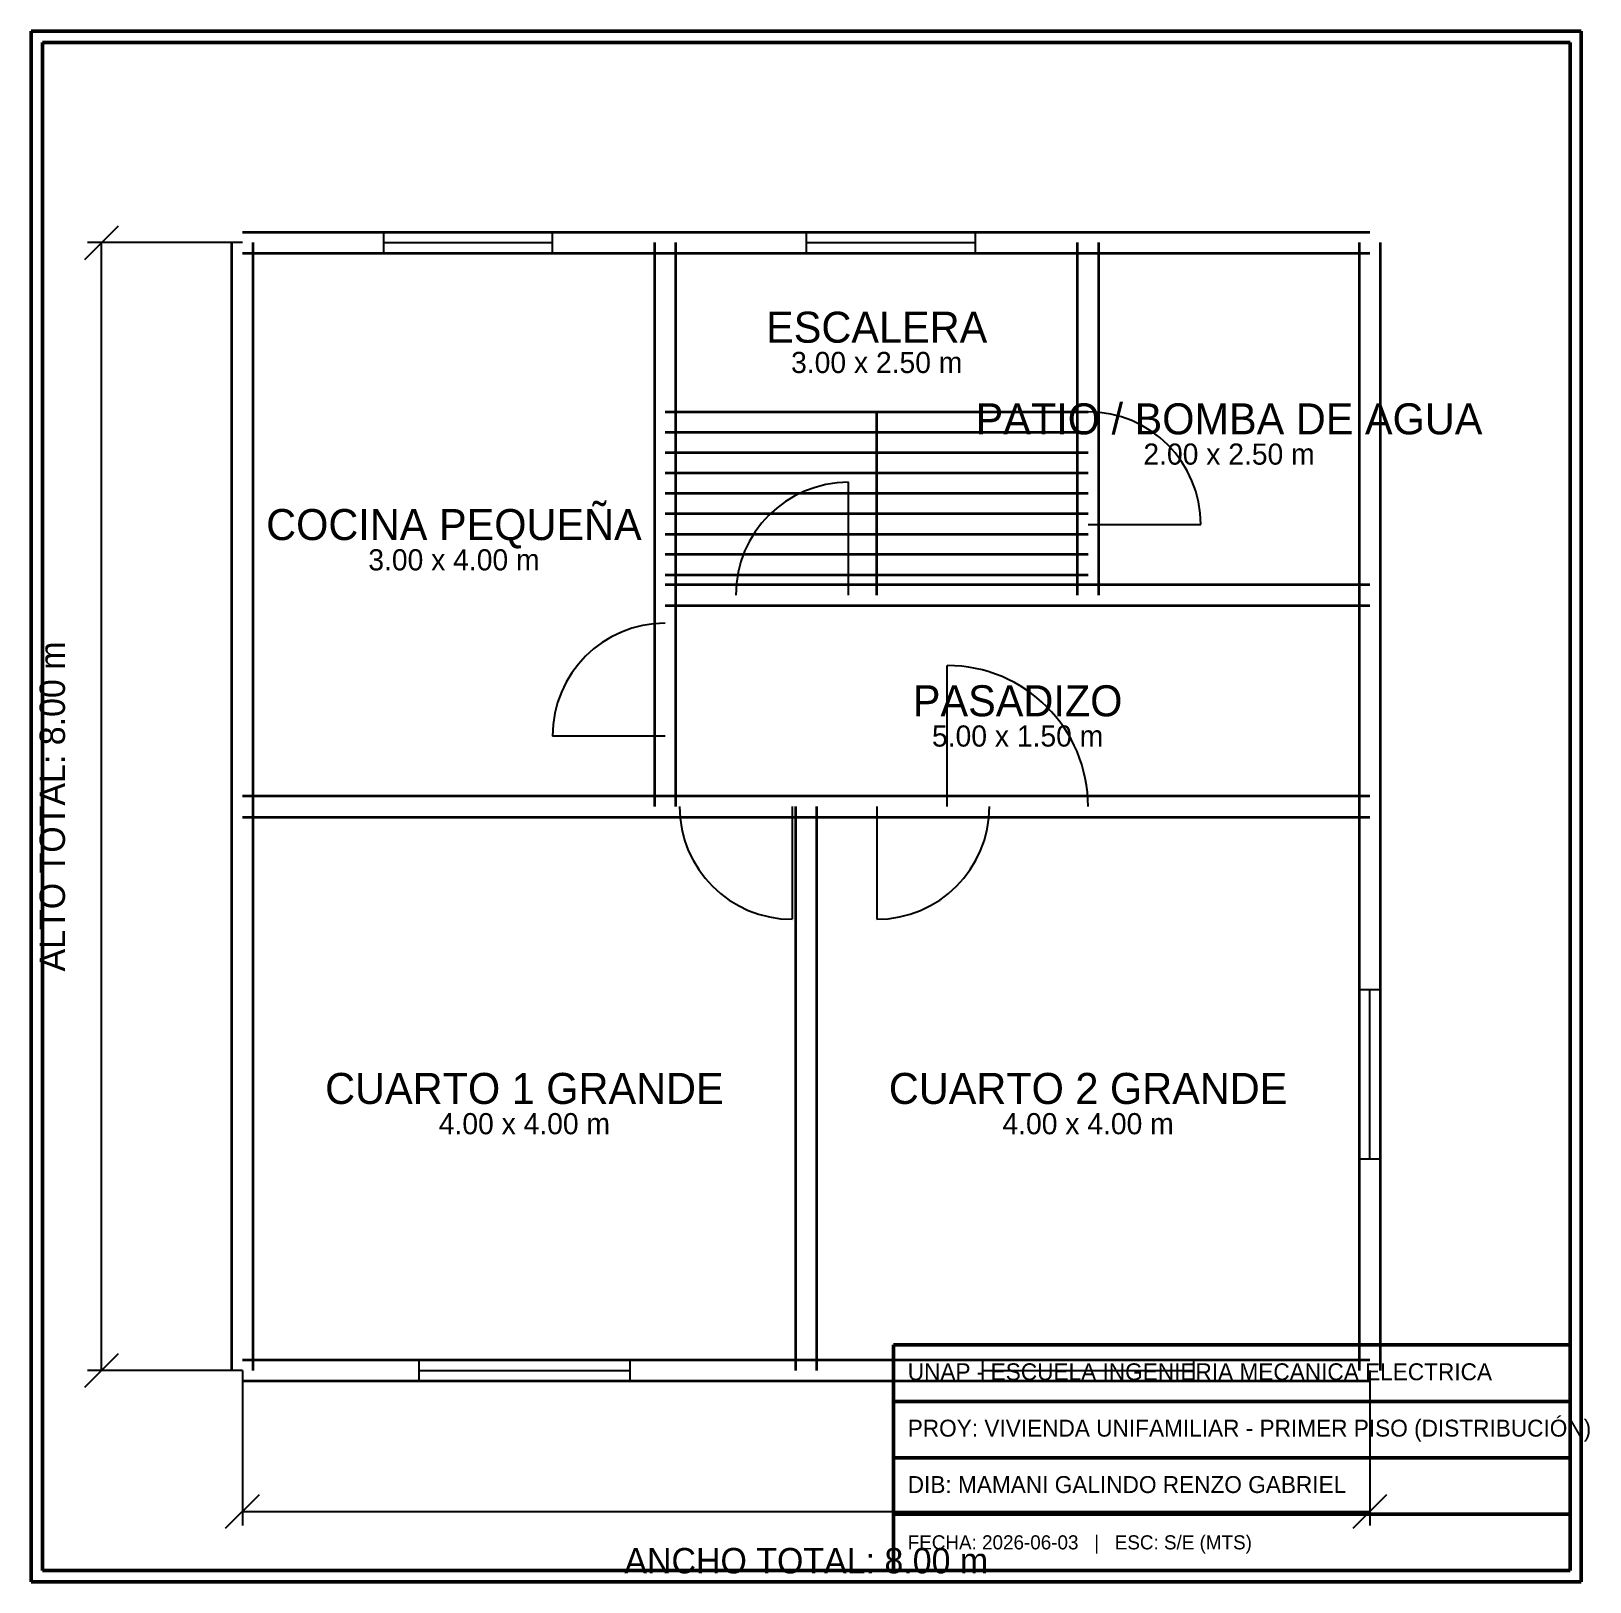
# Model space of a CAD drawing. Header units: metres. Extents: x -1.5 to 9.6, y -1.5 to 9.5.
import ezdxf
from ezdxf.enums import TextEntityAlignment as Align

# ---------------------------------------------------------------- set-up
doc = ezdxf.new("R2010")
doc.units = ezdxf.units.M
for name, color, linetype in [('COTAS', 8, 'Continuous'), ('PUERTAS', 1, 'Continuous'), ('TEXTOS', 2, 'Continuous'), ('VENTANAS', 4, 'Continuous')]:
    doc.layers.add(name, color=color, linetype=linetype)
doc.layers.add('MARCO', color=7, linetype='Continuous', lineweight=50)
doc.layers.add('MUROS', color=7, linetype='Continuous', lineweight=35)

msp = doc.modelspace()

# ---------------------------------------------------------------- linework, layer by layer
at = {"layer": 'COTAS'}
for p, q in [((-1.12, 7.88), (-0.88, 8.12)), ((0, 8), (-1.1, 8)), ((-1, 0), (-1, 8)), ((-1.12, -0.12), (-0.88, 0.12)), ((0, 0), (-1.1, 0)), ((0, 0), (0, -1.1)), ((8, 0), (8, -1.1)), ((-0.12, -1.12), (0.12, -0.88)), ((7.88, -1.12), (8.12, -0.88)), ((0, -1), (8, -1))]:
    msp.add_line(p, q, dxfattribs=at)
at = {"layer": 'MARCO'}
for p, q in [((9.5, 9.5), (-1.5, 9.5)), ((-1.5, 9.5), (-1.5, -1.5)), ((9.42, 9.42), (-1.42, 9.42)), ((-1.42, 9.42), (-1.42, -1.42)), ((9.42, -1.42), (9.42, 9.42)), ((9.5, -1.5), (9.5, 9.5)), ((4.62, -1.42), (4.62, 0.18)), ((4.62, 0.18), (9.42, 0.18)), ((4.62, -0.22), (9.42, -0.22)), ((4.62, -0.62), (9.42, -0.62)), ((4.62, -1.02), (9.42, -1.02)), ((-1.42, -1.42), (9.42, -1.42)), ((-1.5, -1.5), (9.5, -1.5))]:
    msp.add_line(p, q, dxfattribs=at)
at = {"layer": 'MUROS'}
for p, q in [((0, 8.075), (3, 8.075)), ((3, 8.075), (6, 8.075)), ((6, 8.075), (8, 8.075)), ((-0.075, 4), (-0.075, 8)), ((0.075, 4), (0.075, 8)), ((2.925, 4), (2.925, 8)), ((2.925, 5.5), (2.925, 8)), ((3.075, 4), (3.075, 8)), ((3.075, 5.5), (3.075, 8)), ((5.925, 5.5), (5.925, 8)), ((6.075, 5.5), (6.075, 8)), ((7.925, 5.5), (7.925, 8)), ((8.075, 5.5), (8.075, 8)), ((0, 7.925), (3, 7.925)), ((3, 7.925), (6, 7.925)), ((6, 7.925), (8, 7.925)), ((3, 6.8), (6, 6.8)), ((4.5, 5.5), (4.5, 6.8)), ((3, 6.656), (4.5, 6.656)), ((4.5, 6.656), (6, 6.656)), ((3, 6.511), (4.5, 6.511)), ((4.5, 6.511), (6, 6.511)), ((3, 6.367), (4.5, 6.367)), ((4.5, 6.367), (6, 6.367)), ((3, 6.222), (4.5, 6.222)), ((4.5, 6.222), (6, 6.222)), ((3, 6.078), (4.5, 6.078)), ((4.5, 6.078), (6, 6.078)), ((3, 5.933), (4.5, 5.933)), ((4.5, 5.933), (6, 5.933)), ((3, 5.789), (4.5, 5.789)), ((4.5, 5.789), (6, 5.789)), ((3, 5.644), (4.5, 5.644)), ((4.5, 5.644), (6, 5.644)), ((3, 5.575), (8, 5.575)), ((3, 5.575), (6, 5.575)), ((6, 5.575), (8, 5.575)), ((2.925, 4), (2.925, 5.5)), ((3, 5.425), (8, 5.425)), ((3, 5.425), (6, 5.425)), ((3.075, 4), (3.075, 5.5)), ((6, 5.425), (8, 5.425)), ((7.925, 4), (7.925, 5.5)), ((8.075, 4), (8.075, 5.5)), ((-0.075, 0), (-0.075, 4)), ((0, 4.075), (3, 4.075)), ((0, 4.075), (4, 4.075)), ((0.075, 0), (0.075, 4)), ((3, 4.075), (8, 4.075)), ((3.925, 0), (3.925, 4)), ((4, 4.075), (8, 4.075)), ((4.075, 0), (4.075, 4)), ((7.925, 0), (7.925, 4)), ((8.075, 0), (8.075, 4)), ((0, 3.925), (3, 3.925)), ((0, 3.925), (4, 3.925)), ((3, 3.925), (8, 3.925)), ((4, 3.925), (8, 3.925)), ((0, 0.075), (4, 0.075)), ((4, 0.075), (8, 0.075)), ((0, -0.075), (4, -0.075)), ((4, -0.075), (8, -0.075))]:
    msp.add_line(p, q, dxfattribs=at)
at = {"layer": 'PUERTAS'}
for p, q in [((4.3, 5.5), (4.3, 6.3)), ((6, 6), (6.8, 6)), ((5, 4), (5, 5)), ((3, 4.5), (2.2, 4.5)), ((3.9, 4), (3.9, 3.2)), ((4.5, 4), (4.5, 3.2))]:
    msp.add_line(p, q, dxfattribs=at)
for centre, radius, start, end in [((6, 6), 0.8, 0, 90), ((4.3, 5.5), 0.8, 90, 180), ((3, 4.5), 0.8, 90, 180), ((5, 4), 1, 0, 90), ((3.9, 4), 0.8, 180, 270), ((4.5, 4), 0.8, 270, 360)]:
    msp.add_arc(centre, radius, start, end, dxfattribs=at)
at = {"layer": 'VENTANAS'}
for p, q in [((2.2, 8.075), (1, 8.075)), ((1, 8.075), (1, 7.925)), ((2.2, 7.925), (2.2, 8.075)), ((5.2, 8.075), (4, 8.075)), ((4, 8.075), (4, 7.925)), ((5.2, 7.925), (5.2, 8.075)), ((1, 8), (2.2, 8)), ((4, 8), (5.2, 8)), ((1, 7.925), (2.2, 7.925)), ((4, 7.925), (5.2, 7.925)), ((8.075, 2.7), (7.925, 2.7)), ((7.925, 2.7), (7.925, 1.5)), ((8, 1.5), (8, 2.7)), ((8.075, 1.5), (8.075, 2.7)), ((7.925, 1.5), (8.075, 1.5)), ((2.75, 0.075), (1.25, 0.075)), ((1.25, 0.075), (1.25, -0.075)), ((1.25, 0), (2.75, 0)), ((2.75, -0.075), (2.75, 0.075)), ((6.75, 0.075), (5.25, 0.075)), ((5.25, 0.075), (5.25, -0.075)), ((5.25, 0), (6.75, 0)), ((6.75, -0.075), (6.75, 0.075)), ((1.25, -0.075), (2.75, -0.075)), ((5.25, -0.075), (6.75, -0.075))]:
    msp.add_line(p, q, dxfattribs=at)

# ---------------------------------------------------------------- texts
at = {"layer": 'COTAS'}
msp.add_text('ALTO TOTAL: 8.00 m', height=0.18, rotation=90, dxfattribs=at).set_placement((-1.35, 4), align=Align.MIDDLE_CENTER)
msp.add_text('ANCHO TOTAL: 8.00 m', height=0.18, dxfattribs=at).set_placement((4, -1.35), align=Align.MIDDLE_CENTER)
at = {"layer": 'TEXTOS'}
for s, height, p in [('ESCALERA', 0.22, (4.5, 7.4)), ('3.00 x 2.50 m', 0.15, (4.5, 7.15)), ('PATIO / BOMBA DE AGUA', 0.22, (7, 6.75)), ('2.00 x 2.50 m', 0.15, (7, 6.5)), ('COCINA PEQUEÑA', 0.22, (1.5, 6)), ('3.00 x 4.00 m', 0.15, (1.5, 5.75)), ('PASADIZO', 0.22, (5.5, 4.75)), ('5.00 x 1.50 m', 0.15, (5.5, 4.5)), ('CUARTO 1 GRANDE', 0.22, (2, 2)), ('CUARTO 2 GRANDE', 0.22, (6, 2)), ('4.00 x 4.00 m', 0.15, (2, 1.75)), ('4.00 x 4.00 m', 0.15, (6, 1.75))]:
    msp.add_text(s, height=height, dxfattribs=at).set_placement(p, align=Align.MIDDLE_CENTER)
for s, height, p in [('UNAP - ESCUELA INGENIERIA MECANICA ELECTRICA', 0.12, (4.72, -0.07)), ('PROY: VIVIENDA UNIFAMILIAR - PRIMER PISO (DISTRIBUCIÓN)', 0.12, (4.72, -0.47)), ('DIB: MAMANI GALINDO RENZO GABRIEL', 0.12, (4.72, -0.87)), ('FECHA: 2026-06-03   |   ESC: S/E (MTS)', 0.1, (4.72, -1.27))]:
    msp.add_text(s, height=height, dxfattribs=at).set_placement(p)

doc.saveas('drawing.dxf')
